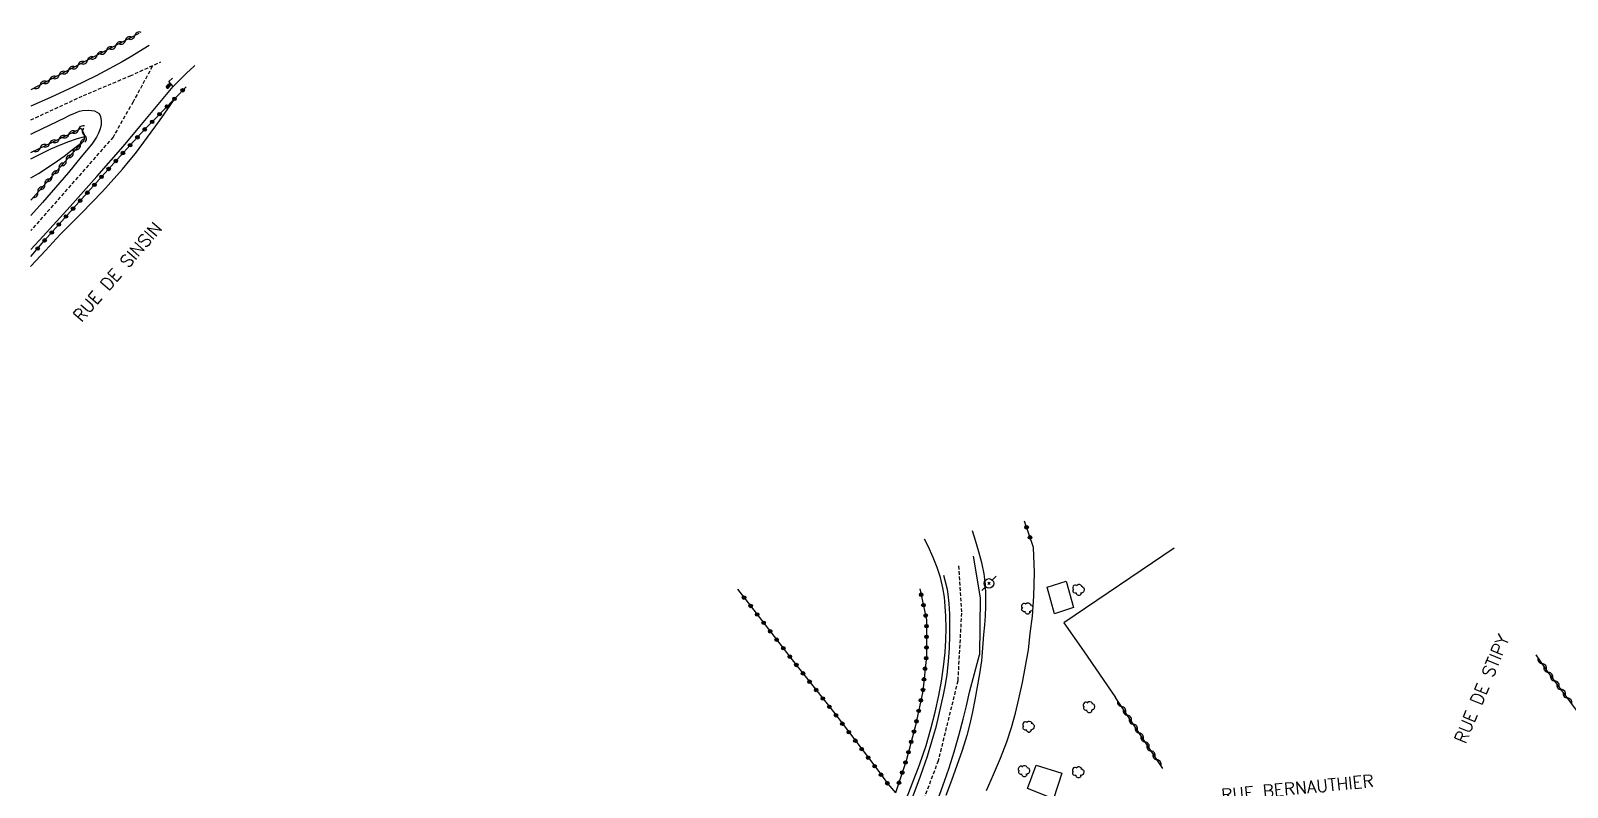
# Model space of a CAD drawing. Header units: millimetres. Extents: x 216000 to 217000, y 109000 to 110001.
# Drawn here: x 216000 to 216216.2, y 109457.7 to 109564.1 of the extents above; entities that cross this region are included whole.
import ezdxf

# ---------------------------------------------------------------- set-up
doc = ezdxf.new("R2010")
doc.units = ezdxf.units.MM
doc.linetypes.add('DASHED', pattern=[0.75, 0.5, -0.25])
doc.layers.get('0').update_dxf_attribs({"linetype": 'CONTINUOUS'})
for name, color, linetype in [('W0001', 6, 'DASHED'), ('W0008', 7, 'CONTINUOUS'), ('W0104', 1, 'CONTINUOUS'), ('W0211', 2, 'CONTINUOUS'), ('W0214', 2, 'CONTINUOUS'), ('W0300', 7, 'CONTINUOUS'), ('W0310', 3, 'CONTINUOUS'), ('W0322', 7, 'CONTINUOUS'), ('W0323', 7, 'CONTINUOUS'), ('W0401', 7, 'CONTINUOUS'), ('W0473', 7, 'CONTINUOUS'), ('W0989', 7, 'CONTINUOUS')]:
    doc.layers.add(name, color=color, linetype=linetype)
doc.styles.get("Standard").update_dxf_attribs({"font": 'romans.shx', "width": 0.85})

# ---------------------------------------------------------------- blocks, each defined once
blk = doc.blocks.new('T300')
for p, q in [((-0.8, 0.51), (-0.86, 0.34)), ((-0.86, 0.34), (-0.86, 0.17)), ((-0.86, 0.17), (-0.74, 0.06)), ((-0.69, 0.63), (-0.8, 0.51)), ((-0.8, -0.06), (-0.74, 0.06)), ((-0.74, 0.06), (-0.69, 0.11)), ((-0.57, 0.69), (-0.69, 0.63)), ((-0.46, 0.69), (-0.57, 0.69)), ((-0.29, 0.63), (-0.46, 0.69)), ((-0.29, 0.63), (-0.17, 0.74)), ((-0.23, 0.57), (-0.29, 0.63)), ((-0.17, 0.74), (-0.06, 0.8)), ((-0.06, 0.8), (0.06, 0.8)), ((0.06, 0.8), (0.23, 0.74)), ((0.23, 0.74), (0.34, 0.63)), ((0.34, 0.63), (0.4, 0.51)), ((0.46, 0.46), (0.34, 0.46)), ((0.4, 0.51), (0.4, 0.46)), ((0.57, 0.4), (0.46, 0.46)), ((0.57, 0.4), (0.69, 0.29)), ((0.69, 0.29), (0.74, 0.17)), ((0.74, 0.06), (0.69, -0.17)), ((0.74, 0.17), (0.74, 0.06)), ((-0.8, -0.17), (-0.8, -0.06)), ((-0.8, -0.23), (-0.8, -0.17)), ((-0.74, -0.34), (-0.8, -0.23)), ((-0.69, -0.4), (-0.74, -0.34)), ((-0.51, -0.46), (-0.69, -0.4)), ((-0.4, -0.46), (-0.51, -0.46)), ((-0.4, -0.46), (-0.34, -0.46)), ((-0.34, -0.46), (-0.34, -0.4)), ((-0.34, -0.51), (-0.34, -0.46)), ((-0.29, -0.63), (-0.34, -0.51)), ((-0.17, -0.74), (-0.29, -0.63)), ((-0.06, -0.8), (-0.17, -0.74)), ((0.06, -0.8), (-0.06, -0.8)), ((0.17, -0.74), (0.06, -0.8)), ((0.23, -0.69), (0.17, -0.74)), ((0.29, -0.46), (0.23, -0.46)), ((0.29, -0.63), (0.23, -0.69)), ((0.46, -0.4), (0.29, -0.46)), ((0.34, -0.51), (0.29, -0.63)), ((0.34, -0.51), (0.34, -0.46)), ((0.57, -0.34), (0.46, -0.4)), ((0.63, -0.29), (0.57, -0.34)), ((0.69, -0.17), (0.63, -0.29))]:
    blk.add_line(p, q)
blk = doc.blocks.new('T473')
for p, q in [((-0.166667, 0.166667), (0.166667, -0.166667)), ((-0.166667, -0.166667), (0.166667, 0.166667)), ((0.500001, 0.500001), (1.000002, 1.000002)), ((-1.000002, -1.000002), (-0.500001, -0.500001))]:
    blk.add_line(p, q)
blk.add_ellipse((0, 0), major_axis=(0.471405, 0.471405), ratio=1, start_param=5.4977871438, end_param=11.780972451)
blk = doc.blocks.new('T401')
for p, q in [((-0.3, 0.3), (0, 0.3)), ((-0.3, -0.25), (-0.3, 0.3)), ((-0.3, 0.15), (0, 0.15)), ((-0.3, 0), (0, 0)), ((0, 0.3), (0, -0.25)), ((-0.3, -0.15), (0, -0.15)), ((-0.3, -0.25), (-0.3, -0.3)), ((-0.3, -0.3), (0, -0.3)), ((0, -0.3), (0, -0.25))]:
    blk.add_line(p, q)
blk = doc.blocks.new('t322o')
at = {"color": 0, "linetype": 'Continuous'}
for radius in [0.25, 0.15]:
    blk.add_circle((0, 0), radius, dxfattribs=at)
blk = doc.blocks.new('t323o')
at = {"color": 0, "linetype": 'Continuous'}
for radius in [0.25, 0.15]:
    blk.add_circle((0, 0), radius, dxfattribs=at)
blk = doc.blocks.new('t310o')
at = {"color": 0, "linetype": 'Continuous'}
for centre, start, end in [((-0.5, 0.38), 216.8699, 323.1304), ((0.5, -0.37), 36.8699, 143.1303)]:
    blk.add_arc(centre, 0.625, start, end, dxfattribs=at)

msp = doc.modelspace()

# ---------------------------------------------------------------- linework, layer by layer
at = {"layer": 'W0001'}
for points in [[(216014, 109557.78), (216018.3, 109559.74)], [(216017.1, 109559.09), (216014.41, 109554.13), (216014, 109553.41)], [(216000, 109551.57), (216007.42, 109555.01), (216014, 109557.78)], [(216014, 109553.41), (216011.58, 109549.17), (216000, 109536)], [(216130.54, 109488.83), (216130.95, 109482.19), (216130.43, 109472.63), (216127.67, 109461.38), (216122.06, 109446.45), (216115.65, 109429.4), (216106.6, 109405.01)]]:
    msp.add_lwpolyline(points, dxfattribs=at)
at = {"layer": 'W0008'}
for points in [[(216016.66, 109562.05), (216016.66, 109562.05), (216016.66, 109562.05), (216014, 109560.39)], [(216014, 109560.39), (216012.85, 109559.73), (216009.22, 109557.78), (216006.03, 109556.22), (216002.8, 109554.75), (216000, 109553.5)], [(216020.02, 109556.27), (216019.45, 109556.96), (216019.94, 109557.43), (216019.94, 109557.43), (216019.94, 109557.43)], [(216014, 109549.02), (216015.37, 109550.64), (216017.69, 109553.46), (216020.02, 109556.27)], [(216000, 109549.58), (216000.41, 109549.77), (216002.64, 109550.83), (216004.87, 109551.9), (216005.24, 109552.09), (216005.61, 109552.27), (216005.99, 109552.45), (216006.41, 109552.63), (216006.84, 109552.79), (216007.27, 109552.9), (216008.13, 109552.96), (216008.99, 109552.85), (216009.61, 109552.49), (216009.82, 109552.04), (216009.9, 109551.47), (216009.9, 109550.91), (216009.78, 109550.31), (216009.53, 109549.72), (216009.24, 109549.15), (216008.62, 109548.17), (216007.87, 109547.27), (216007.11, 109546.37), (216005.32, 109544.2), (216003.48, 109542.08), (216001.64, 109539.96), (216000, 109538.11)], [(216000, 109533.33), (216001.76, 109535.24), (216005.54, 109539.41), (216009.31, 109543.61), (216013.02, 109547.85), (216014, 109549.02)], [(216132.59, 109490.2), (216132.59, 109490.2), (216133.57, 109484.31), (216133.49, 109476.33)], [(216124.17, 109456.46), (216125.19, 109459.25), (216126.17, 109462.05), (216127.04, 109464.89), (216127.42, 109466.33), (216127.78, 109467.77), (216128.11, 109469.23), (216128.43, 109470.66), (216128.72, 109472.1), (216128.96, 109473.54), (216129.15, 109475.38), (216129.25, 109477.23), (216129.3, 109479.08), (216129.33, 109480.56), (216129.32, 109482.05), (216129.24, 109483.53), (216129.1, 109484.83), (216129, 109485.48), (216128.49, 109487.47)], [(216113.3, 109418.53), (216114.2, 109420.92), (216115.1, 109423.31), (216116, 109425.7), (216117.25, 109429.12), (216118.48, 109432.55), (216119.76, 109435.96), (216121.15, 109439.49), (216122.59, 109443.01), (216124.01, 109446.54), (216125.09, 109449.3), (216126.15, 109452.07), (216127.2, 109454.85), (216127.89, 109456.69), (216128.57, 109458.53), (216129.22, 109460.39), (216129.93, 109462.66), (216130.58, 109464.96), (216131.18, 109467.26), (216131.64, 109469.15), (216132.06, 109471.04), (216133.49, 109476.33)]]:
    msp.add_lwpolyline(points, dxfattribs=at)
at = {"layer": 'W0104'}
for points in [[(216144.04, 109482.06), (216143.02, 109485.82), (216145.7, 109486.68), (216146.73, 109482.95)], [(216140.23, 109457.49), (216141.44, 109460.78), (216145.08, 109459.66), (216143.89, 109456.06)]]:
    msp.add_lwpolyline(points, close=True, dxfattribs=at)
at = {"layer": 'W0211'}
for points in [[(216014, 109545.97), (216014.72, 109546.87), (216016.44, 109549.15), (216018.12, 109551.47), (216018.86, 109552.53), (216019.6, 109553.59), (216020.33, 109554.66)], [(216000, 109543.41), (216001.08, 109544.05), (216003.3, 109545.49), (216004.69, 109546.49), (216006.05, 109547.54), (216007.41, 109548.58)], [(216000, 109530.95), (216000.03, 109530.98), (216002.1, 109533.21), (216004.16, 109535.45), (216007.14, 109538.47), (216010.11, 109541.5), (216012.93, 109544.64), (216014, 109545.97)], [(216140.36, 109477.03), (216140.64, 109479.33), (216140.93, 109481.73), (216141.14, 109484.58), (216141.23, 109487.87), (216141.07, 109491.42)], [(216134.47, 109457.23), (216135.47, 109459.49), (216136.46, 109461.76), (216137.34, 109464.06), (216137.98, 109466.06), (216138.54, 109468.08), (216139.04, 109470.12), (216139.53, 109472.41), (216139.94, 109474.72), (216140.36, 109477.03)]]:
    msp.add_lwpolyline(points, dxfattribs=at)
at = {"layer": 'W0214'}
for points in [[(216020.02, 109556.27), (216020.99, 109557.23), (216021.96, 109558.19), (216022.97, 109559.11), (216023.11, 109559.23)], [(216000, 109546.08), (216000, 109546.08), (216001.42, 109546.8), (216002.84, 109547.5), (216004.29, 109548.14), (216005.37, 109548.54), (216006.46, 109548.9), (216007.55, 109549.26)], [(216122.97, 109455.48), (216124.01, 109458.16), (216125.04, 109460.84), (216125.97, 109463.55), (216126.65, 109465.88), (216127.26, 109468.23), (216127.77, 109470.6), (216128.13, 109472.6), (216128.43, 109474.62), (216128.64, 109476.65), (216128.75, 109478.35), (216128.8, 109480.05), (216128.77, 109481.76), (216128.68, 109483.09), (216128.55, 109484.42), (216128.34, 109485.73), (216127.98, 109487.19), (216127.52, 109488.62), (216126.98, 109490.02), (216126.26, 109491.61), (216125.75, 109492.58)], [(216132.46, 109493.8), (216132.87, 109492.42), (216133.34, 109490.86), (216133.78, 109489.3), (216134.11, 109487.72), (216134.28, 109486.2), (216134.35, 109484.66), (216134.35, 109483.12), (216134.29, 109481.8), (216134.18, 109480.47), (216134.07, 109479.15), (216133.97, 109477.92), (216133.88, 109476.7), (216133.75, 109475.48), (216133.5, 109473.63), (216133.18, 109471.79), (216132.83, 109469.96), (216132.49, 109468.28), (216132.12, 109466.61), (216131.69, 109464.95), (216131.05, 109462.83), (216130.32, 109460.73), (216129.56, 109458.64), (216128.75, 109456.51)]]:
    msp.add_lwpolyline(points, dxfattribs=at)
at = {"layer": 'W0300'}
for points in [[(216160.86, 109491.3), (216145.35, 109480.82)], [(216145.35, 109480.82), (216148.14, 109476.88), (216152.64, 109470.29)]]:
    msp.add_lwpolyline(points, dxfattribs=at)
at = {"layer": 'W0310'}
for points in [[(216015.22, 109563.74), (216008.98, 109560.48), (216000, 109555.83)], [(216000, 109546.98), (216006.48, 109550.08), (216007.1, 109550.41), (216007.53, 109549.51), (216007.55, 109549.26), (216007.41, 109548.58), (216005.91, 109546.95), (216000, 109540.28)], [(216219.88, 109465.34), (216213.37, 109474.05), (216211.8, 109476.29)], [(216159.28, 109460.31), (216152.64, 109470.29)]]:
    msp.add_lwpolyline(points, dxfattribs=at)
at = {"layer": 'W0322'}
for points in [[(216020.33, 109554.66), (216021.85, 109556.23)], [(216141.07, 109491.42), (216139.82, 109495.12), (216139.81, 109495.13)], [(216125.1, 109485.59), (216125.1, 109485.59), (216125.1, 109485.59), (216126.05, 109481.24), (216126.01, 109476.12), (216125.51, 109471.19), (216124.5, 109466.35), (216123.15, 109461.38), (216121.69, 109456.88)]]:
    msp.add_lwpolyline(points, dxfattribs=at)
at = {"layer": 'W0323'}
for points in [[(216014, 109548.04), (216015.44, 109549.62), (216020.33, 109554.66)], [(216000, 109532.35), (216001.88, 109534.54), (216011.26, 109545.03), (216014, 109548.04)], [(216099.45, 109485.55), (216101.26, 109483.22), (216107.15, 109475.61), (216113.12, 109468.03), (216115.94, 109464.33), (216118.75, 109460.62), (216120.59, 109458.17), (216121.69, 109456.88)]]:
    msp.add_lwpolyline(points, dxfattribs=at)

# ---------------------------------------------------------------- block references
at = {"layer": 'W0300', "rotation": 359.9999899820874}
for p in [(216147.47, 109485.44), (216140.26, 109482.84), (216148.95, 109468.95), (216140.44, 109466.19), (216139.8, 109459.94), (216147.42, 109459.78)]:
    msp.add_blockref('T300', p, dxfattribs=at)
at = {"layer": 'W0310'}
for p, rotation in [((216013.31, 109562.75), 207.6126951851282), ((216014.64, 109563.44), 207.6126951851282), ((216009.32, 109560.66), 207.6126951851282), ((216010.65, 109561.36), 207.6126951851282), ((216011.98, 109562.05), 207.6126951851282), ((216005.33, 109558.59), 207.3840898712814), ((216006.66, 109559.28), 207.3840898712814), ((216007.99, 109559.97), 207.3840898712814), ((216001.33, 109556.52), 207.3840898712814), ((216002.66, 109557.21), 207.3840898712814), ((216004, 109557.9), 207.3840898712814), ((216006.72, 109550.21), 27.58095599260046), ((216007.54, 109549.44), 274.1795698735648), ((216001.31, 109547.61), 25.58634620254939), ((216002.66, 109548.25), 25.58634620254939), ((216004.02, 109548.9), 25.58634620254939), ((216005.37, 109549.55), 25.58634620254939), ((216006.99, 109548.12), 227.4879641528853), ((216004.98, 109545.89), 228.4267931574238), ((216005.97, 109547.01), 227.4879641528853), ((216002.99, 109543.65), 228.4267931574238), ((216003.98, 109544.77), 228.4267931574238), ((216001, 109541.4), 228.4267931574238), ((216001.99, 109542.52), 228.4267931574238), ((216212.66, 109475.06), 125.0510233616886), ((216213.53, 109473.84), 126.7634098357165), ((216214.43, 109472.64), 126.7634098357165), ((216215.33, 109471.43), 126.7634098357165), ((216216.22, 109470.23), 126.7634098357165), ((216153.48, 109469.04), 123.6369367823723), ((216154.31, 109467.79), 123.6369367823723), ((216155.14, 109466.54), 123.6369367823723), ((216155.97, 109465.29), 123.6369367823723), ((216156.8, 109464.04), 123.6369367823723), ((216157.63, 109462.79), 123.6369367823723), ((216158.46, 109461.54), 123.6369367823723)]:
    msp.add_blockref('t310o', p, dxfattribs=dict(at, rotation=rotation))
at = {"layer": 'W0322'}
for p, rotation in [((216021.37, 109555.74), 46.05713461822319), ((216140.11, 109494.26), 108.7368694711983), ((216140.59, 109492.84), 108.7368694711983), ((216125.28, 109484.76), 282.3445865165924), ((216125.6, 109483.29), 282.3445865165924), ((216125.92, 109481.83), 282.3445865165924), ((216126.03, 109478.84), 269.4967316474353), ((216126.04, 109480.34), 269.4967316474353), ((216126.02, 109477.34), 269.4967316474353), ((216125.98, 109475.84), 264.2871045790957), ((216125.68, 109472.86), 264.2871045790957), ((216125.83, 109474.35), 264.2871045790957), ((216125.53, 109471.37), 264.2871045790957), ((216124.94, 109468.43), 258.2170481012089), ((216125.24, 109469.9), 258.2170481012089), ((216124.63, 109466.96), 258.2170481012089), ((216123.88, 109464.06), 254.7819558350967), ((216124.27, 109465.5), 254.7819558350967), ((216123.49, 109462.61), 254.7819558350967), ((216122.62, 109459.74), 252.0361536614534), ((216123.08, 109461.16), 252.0361536614534), ((216122.16, 109458.31), 252.0361536614534)]:
    msp.add_blockref('t322o', p, dxfattribs=dict(at, rotation=rotation))
at = {"layer": 'W0323'}
for p, rotation in [((216020.22, 109554.54), 45.84837957525444), ((216018.13, 109552.39), 45.84837957525444), ((216019.17, 109553.46), 45.84837957525444), ((216016.04, 109550.24), 45.84837957525444), ((216017.08, 109551.31), 45.84837957525444), ((216013.98, 109548.02), 47.72134629049113), ((216015.01, 109549.14), 47.72134629047276), ((216011.97, 109545.8), 47.72134629049113), ((216012.97, 109546.91), 47.72134629049113), ((216009.96, 109543.57), 48.17775365923869), ((216010.96, 109544.68), 48.17775365923869), ((216008.96, 109542.45), 48.17775365923869), ((216006.96, 109540.21), 48.17775365923869), ((216007.96, 109541.33), 48.17775365923869), ((216004.96, 109537.98), 48.17775365923869), ((216005.96, 109539.1), 48.17775365923869), ((216002.96, 109535.74), 48.17775365923869), ((216003.96, 109536.86), 48.17775365923869), ((216000.98, 109533.49), 49.33279485426356), ((216001.96, 109534.62), 48.17775365923869), ((216100.37, 109484.36), 307.8239390132866), ((216101.29, 109483.18), 307.7340541687701), ((216102.21, 109481.99), 307.7340541687701), ((216103.13, 109480.81), 307.7340541687701), ((216104.04, 109479.62), 307.7340541687701), ((216104.96, 109478.43), 307.7340541687701), ((216105.88, 109477.25), 307.7340541687701), ((216106.8, 109476.06), 307.7340541687701), ((216107.72, 109474.88), 308.2636603194242), ((216108.65, 109473.7), 308.2636603194242), ((216109.58, 109472.52), 308.2636603194242), ((216110.51, 109471.35), 308.2636603194242), ((216111.44, 109470.17), 308.2636603194242), ((216112.37, 109468.99), 308.2636603194242), ((216113.29, 109467.81), 307.2736424279589), ((216114.2, 109466.62), 307.2736424279589), ((216115.11, 109465.42), 307.2736424279589), ((216116.02, 109464.23), 307.1110276484368), ((216116.92, 109463.03), 307.1110276484368), ((216117.83, 109461.84), 307.1110276484368), ((216118.73, 109460.64), 307.1110276484368), ((216119.63, 109459.44), 306.8886095260518), ((216120.53, 109458.24), 306.8886095260518)]:
    msp.add_blockref('t323o', p, dxfattribs=dict(at, rotation=rotation))
at = {"layer": 'W0401', "rotation": 320.4698088954985}
msp.add_blockref('T401', (216019.46, 109556.21), dxfattribs=at)
at = {"layer": 'W0473', "rotation": 359.9999899820874}
msp.add_blockref('T473', (216134.82, 109486.36), dxfattribs=at)

# ---------------------------------------------------------------- texts
at = {"layer": 'W0989'}
for s, rotation, p in [('RUE DE SINSIN', 49.1463, (216007.13, 109523.01)), ('RUE DE STIPY', 67.4433, (216201.85, 109463.68)), ('RUE BERNAUTHIER', 5.5149, (216167.59, 109455.67))]:
    msp.add_text(s, height=1.75, rotation=rotation, dxfattribs=at).set_placement(p)

doc.saveas('drawing.dxf')
